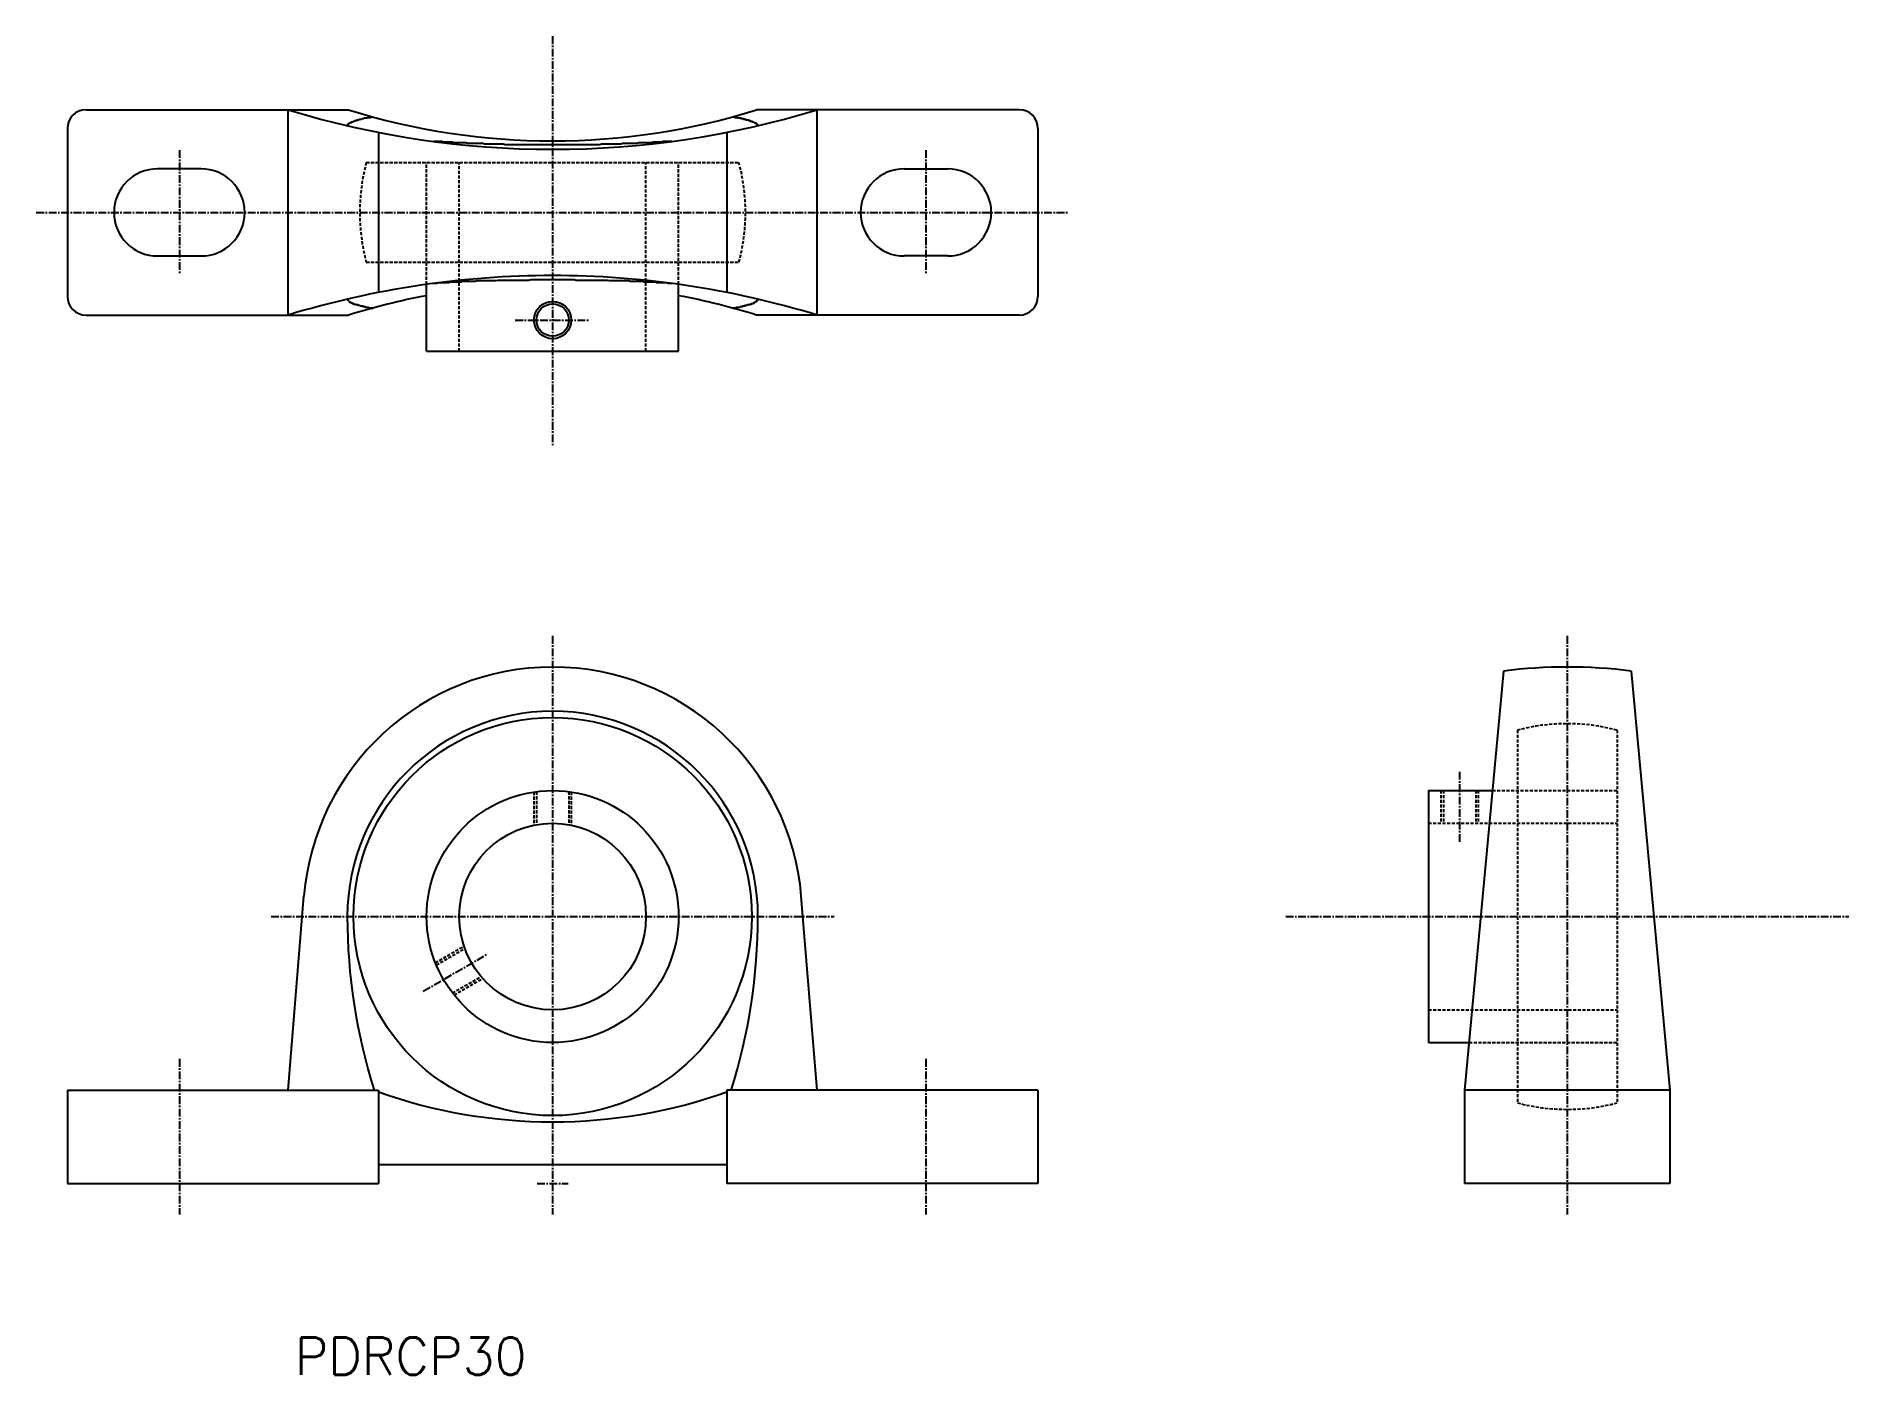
# Model space of a CAD drawing. Extents: x -23780 to -19844, y 30600 to 37631.
# Drawn here: x -23779.9 to -23488.5, y 37416 to 37631.1 of the extents above; entities outside this region: 1.
import ezdxf
from ezdxf.enums import TextEntityAlignment as Align

# ---------------------------------------------------------------- set-up
doc = ezdxf.new("R2010")
doc.units = 0
doc.header["$PDMODE"] = 1
doc.linetypes.add('CENTER', pattern=[2, 1.25, -0.25, 0.25, -0.25])
doc.linetypes.add('DASHED', pattern=[0.75, 0.5, -0.25])
doc.layers.get('0').update_dxf_attribs({"linetype": 'CONTINUOUS'})
doc.layers.add('CENTER', color=1, linetype='CENTER')
doc.styles.add('MISUMI', font='txt.shx')

msp = doc.modelspace()

# ---------------------------------------------------------------- linework, layer by layer
at = {"color": 7, "linetype": 'CONTINUOUS'}
for p, q in [((-23771.87, 37619.32), (-23729.66, 37619.32)), ((-23739.37, 37586.32), (-23739.37, 37619.32)), ((-23621.87, 37619.32), (-23664.08, 37619.32)), ((-23654.37, 37586.32), (-23654.37, 37619.32)), ((-23774.87, 37616.32), (-23774.87, 37589.32)), ((-23724.87, 37615.69), (-23724.87, 37589.94)), ((-23668.87, 37615.69), (-23668.87, 37589.94)), ((-23618.87, 37616.32), (-23618.87, 37589.32)), ((-23753.37, 37609.82), (-23760.37, 37609.82)), ((-23640.37, 37609.82), (-23633.37, 37609.82)), ((-23760.37, 37595.82), (-23753.37, 37595.82)), ((-23633.37, 37595.82), (-23640.37, 37595.82)), ((-23717.12, 37580.52), (-23717.12, 37591.25)), ((-23676.62, 37580.52), (-23676.62, 37591.25)), ((-23771.87, 37586.32), (-23729.66, 37586.32)), ((-23621.87, 37586.32), (-23664.08, 37586.32)), ((-23717.12, 37580.52), (-23676.62, 37580.52)), ((-23544.04, 37529.1), (-23550.29, 37461.74)), ((-23523.54, 37529.1), (-23517.29, 37461.74)), ((-23556.09, 37509.89), (-23556.09, 37469.39)), ((-23556.09, 37509.89), (-23545.82, 37509.89)), ((-23739.37, 37461.74), (-23736.84, 37492.89)), ((-23654.37, 37461.74), (-23656.9, 37492.89)), ((-23556.09, 37469.39), (-23549.58, 37469.39)), ((-23774.87, 37461.74), (-23774.87, 37446.74)), ((-23774.87, 37461.74), (-23724.87, 37461.74)), ((-23724.87, 37461.74), (-23724.87, 37446.74)), ((-23618.87, 37461.74), (-23668.87, 37461.74)), ((-23668.87, 37461.74), (-23668.87, 37446.74)), ((-23618.87, 37461.74), (-23618.87, 37446.74)), ((-23517.29, 37461.74), (-23550.29, 37461.74)), ((-23550.29, 37461.74), (-23550.29, 37446.74)), ((-23517.29, 37461.74), (-23517.29, 37446.74)), ((-23668.87, 37449.74), (-23724.87, 37449.74)), ((-23774.87, 37446.74), (-23724.87, 37446.74)), ((-23618.87, 37446.74), (-23668.87, 37446.74)), ((-23517.29, 37446.74), (-23550.29, 37446.74))]:
    msp.add_line(p, q, dxfattribs=at)
at = {"color": 3, "linetype": 'DASHED'}
for p, q in [((-23726.82, 37610.82), (-23666.92, 37610.82)), ((-23717.12, 37591.25), (-23717.12, 37610.82)), ((-23711.87, 37580.52), (-23711.87, 37610.82)), ((-23681.87, 37580.52), (-23681.87, 37610.82)), ((-23676.62, 37591.25), (-23676.62, 37610.82)), ((-23726.82, 37594.82), (-23666.92, 37594.82)), ((-23541.79, 37519.59), (-23541.79, 37459.69)), ((-23525.79, 37519.59), (-23525.79, 37459.69)), ((-23699.87, 37509.67), (-23699.87, 37504.34)), ((-23699.47, 37509.72), (-23699.47, 37504.41)), ((-23694.27, 37509.72), (-23694.27, 37504.41)), ((-23693.87, 37509.67), (-23693.87, 37504.34)), ((-23554.09, 37509.89), (-23554.09, 37504.64)), ((-23553.69, 37509.89), (-23553.69, 37504.64)), ((-23548.49, 37509.89), (-23548.49, 37504.64)), ((-23548.09, 37509.89), (-23548.09, 37504.64)), ((-23545.82, 37509.89), (-23525.79, 37509.89)), ((-23556.09, 37504.64), (-23525.79, 37504.64)), ((-23715.71, 37482.22), (-23711.1, 37484.89)), ((-23715.56, 37481.85), (-23710.96, 37484.51)), ((-23712.96, 37477.35), (-23708.36, 37480)), ((-23712.71, 37477.03), (-23708.1, 37479.69)), ((-23556.09, 37474.64), (-23525.79, 37474.64)), ((-23549.58, 37469.39), (-23525.79, 37469.39))]:
    msp.add_line(p, q, dxfattribs=at)
at = {"color": 7, "linetype": 'CONTINUOUS'}
for points in [[(-23729.9, 37616.8, 0), (-23729.9, 37616.8, 0), (-23729.9, 37616.8, 0), (-23729.9, 37616.8, 0), (-23729.9, 37616.8, 0), (-23729.9, 37616.8, 0), (-23729.9, 37616.8, 0), (-23729.8, 37616.8, 0), (-23729.8, 37616.9, 0), (-23729.8, 37616.9, 0), (-23729.8, 37616.9, 0), (-23729.8, 37616.9, 0), (-23729.8, 37616.9, 0), (-23729.8, 37616.9, 0), (-23729.8, 37616.9, 0), (-23729.8, 37616.9, 0), (-23729.8, 37616.9, 0), (-23729.8, 37617, 0), (-23729.8, 37617, 0), (-23729.8, 37617, 0), (-23729.7, 37617, 0), (-23729.7, 37617, 0), (-23729.7, 37617, 0), (-23729.7, 37617, 0), (-23729.7, 37617, 0), (-23729.7, 37617.1, 0), (-23729.7, 37617.1, 0), (-23729.7, 37617.1, 0), (-23729.6, 37617.1, 0), (-23729.6, 37617.1, 0), (-23729.6, 37617.1, 0), (-23729.6, 37617.1, 0), (-23729.6, 37617.1, 0), (-23729.6, 37617.1, 0), (-23729.5, 37617.2, 0), (-23729.5, 37617.2, 0), (-23729.5, 37617.2, 0), (-23729.5, 37617.2, 0), (-23729.5, 37617.2, 0), (-23729.4, 37617.2, 0), (-23729.4, 37617.2, 0), (-23729.4, 37617.2, 0), (-23729.4, 37617.3, 0), (-23729.4, 37617.3, 0), (-23729.3, 37617.3, 0), (-23729.3, 37617.3, 0), (-23729.3, 37617.3, 0), (-23729.3, 37617.3, 0), (-23729.2, 37617.3, 0), (-23729.2, 37617.3, 0), (-23729.2, 37617.3, 0), (-23729.2, 37617.4, 0), (-23729.1, 37617.4, 0), (-23729.1, 37617.4, 0), (-23729.1, 37617.4, 0), (-23729.1, 37617.4, 0), (-23729, 37617.4, 0), (-23729, 37617.4, 0), (-23729, 37617.4, 0), (-23729, 37617.4, 0), (-23728.9, 37617.5, 0), (-23728.9, 37617.5, 0), (-23728.9, 37617.5, 0), (-23728.8, 37617.5, 0), (-23728.8, 37617.5, 0), (-23728.8, 37617.5, 0), (-23728.7, 37617.5, 0), (-23728.7, 37617.5, 0), (-23728.7, 37617.5, 0), (-23728.6, 37617.6, 0), (-23728.6, 37617.6, 0), (-23728.6, 37617.6, 0), (-23728.5, 37617.6, 0), (-23728.5, 37617.6, 0), (-23728.5, 37617.6, 0), (-23728.4, 37617.6, 0), (-23728.4, 37617.6, 0), (-23728.3, 37617.6, 0), (-23728.3, 37617.7, 0), (-23728.3, 37617.7, 0), (-23728.2, 37617.7, 0), (-23728.2, 37617.7, 0), (-23728.1, 37617.7, 0), (-23728.1, 37617.7, 0), (-23728.1, 37617.7, 0), (-23728, 37617.7, 0), (-23728, 37617.7, 0), (-23727.9, 37617.8, 0), (-23727.9, 37617.8, 0), (-23727.9, 37617.8, 0), (-23727.8, 37617.8, 0), (-23727.8, 37617.8, 0), (-23727.7, 37617.8, 0), (-23727.7, 37617.8, 0), (-23727.6, 37617.8, 0), (-23727.6, 37617.8, 0), (-23727.5, 37617.9, 0), (-23727.5, 37617.9, 0), (-23727.4, 37617.9, 0), (-23727.4, 37617.9, 0), (-23727.4, 37617.9, 0), (-23727.3, 37617.9, 0), (-23727.3, 37617.9, 0), (-23727.2, 37617.9, 0), (-23727.2, 37617.9, 0), (-23727.1, 37618, 0), (-23727.1, 37618, 0), (-23727, 37618, 0), (-23727, 37618, 0), (-23726.9, 37618, 0), (-23726.8, 37618, 0), (-23726.8, 37618, 0), (-23726.7, 37618, 0), (-23726.7, 37618, 0), (-23726.6, 37618.1, 0), (-23726.6, 37618.1, 0), (-23726.5, 37618.1, 0), (-23726.5, 37618.1, 0), (-23726.4, 37618.1, 0), (-23726.4, 37618.1, 0), (-23726.3, 37618.1, 0), (-23726.2, 37618.1, 0), (-23726.2, 37618.1, 0), (-23726.1, 37618.1, 0), (-23726.1, 37618.2, 0), (-23726, 37618.2, 0), (-23725.9, 37618.2, 0), (-23725.9, 37618.2, 0), (-23725.8, 37618.2, 0)], [(-23667.9, 37618.2, 0), (-23667.9, 37618.2, 0), (-23667.8, 37618.2, 0), (-23667.7, 37618.2, 0), (-23667.7, 37618.2, 0), (-23667.6, 37618.1, 0), (-23667.6, 37618.1, 0), (-23667.5, 37618.1, 0), (-23667.4, 37618.1, 0), (-23667.4, 37618.1, 0), (-23667.3, 37618.1, 0), (-23667.3, 37618.1, 0), (-23667.2, 37618.1, 0), (-23667.2, 37618.1, 0), (-23667.1, 37618.1, 0), (-23667.1, 37618, 0), (-23667, 37618, 0), (-23666.9, 37618, 0), (-23666.9, 37618, 0), (-23666.8, 37618, 0), (-23666.8, 37618, 0), (-23666.7, 37618, 0), (-23666.7, 37618, 0), (-23666.6, 37618, 0), (-23666.6, 37617.9, 0), (-23666.5, 37617.9, 0), (-23666.5, 37617.9, 0), (-23666.4, 37617.9, 0), (-23666.4, 37617.9, 0), (-23666.3, 37617.9, 0), (-23666.3, 37617.9, 0), (-23666.2, 37617.9, 0), (-23666.2, 37617.9, 0), (-23666.2, 37617.8, 0), (-23666.1, 37617.8, 0), (-23666.1, 37617.8, 0), (-23666, 37617.8, 0), (-23666, 37617.8, 0), (-23665.9, 37617.8, 0), (-23665.9, 37617.8, 0), (-23665.8, 37617.8, 0), (-23665.8, 37617.8, 0), (-23665.8, 37617.7, 0), (-23665.7, 37617.7, 0), (-23665.7, 37617.7, 0), (-23665.6, 37617.7, 0), (-23665.6, 37617.7, 0), (-23665.6, 37617.7, 0), (-23665.5, 37617.7, 0), (-23665.5, 37617.7, 0), (-23665.4, 37617.7, 0), (-23665.4, 37617.6, 0), (-23665.4, 37617.6, 0), (-23665.3, 37617.6, 0), (-23665.3, 37617.6, 0), (-23665.2, 37617.6, 0), (-23665.2, 37617.6, 0), (-23665.2, 37617.6, 0), (-23665.1, 37617.6, 0), (-23665.1, 37617.6, 0), (-23665.1, 37617.5, 0), (-23665, 37617.5, 0), (-23665, 37617.5, 0), (-23665, 37617.5, 0), (-23664.9, 37617.5, 0), (-23664.9, 37617.5, 0), (-23664.9, 37617.5, 0), (-23664.8, 37617.5, 0), (-23664.8, 37617.5, 0), (-23664.8, 37617.4, 0), (-23664.8, 37617.4, 0), (-23664.7, 37617.4, 0), (-23664.7, 37617.4, 0), (-23664.7, 37617.4, 0), (-23664.6, 37617.4, 0), (-23664.6, 37617.4, 0), (-23664.6, 37617.4, 0), (-23664.6, 37617.4, 0), (-23664.5, 37617.3, 0), (-23664.5, 37617.3, 0), (-23664.5, 37617.3, 0), (-23664.5, 37617.3, 0), (-23664.4, 37617.3, 0), (-23664.4, 37617.3, 0), (-23664.4, 37617.3, 0), (-23664.4, 37617.3, 0), (-23664.4, 37617.3, 0), (-23664.3, 37617.2, 0), (-23664.3, 37617.2, 0), (-23664.3, 37617.2, 0), (-23664.3, 37617.2, 0), (-23664.3, 37617.2, 0), (-23664.2, 37617.2, 0), (-23664.2, 37617.2, 0), (-23664.2, 37617.2, 0), (-23664.2, 37617.1, 0), (-23664.2, 37617.1, 0), (-23664.1, 37617.1, 0), (-23664.1, 37617.1, 0), (-23664.1, 37617.1, 0), (-23664.1, 37617.1, 0), (-23664.1, 37617.1, 0), (-23664.1, 37617.1, 0), (-23664.1, 37617.1, 0), (-23664, 37617, 0), (-23664, 37617, 0), (-23664, 37617, 0), (-23664, 37617, 0), (-23664, 37617, 0), (-23664, 37617, 0), (-23664, 37617, 0), (-23664, 37617, 0), (-23664, 37616.9, 0), (-23663.9, 37616.9, 0), (-23663.9, 37616.9, 0), (-23663.9, 37616.9, 0), (-23663.9, 37616.9, 0), (-23663.9, 37616.9, 0), (-23663.9, 37616.9, 0), (-23663.9, 37616.9, 0), (-23663.9, 37616.9, 0), (-23663.9, 37616.8, 0), (-23663.9, 37616.8, 0), (-23663.9, 37616.8, 0), (-23663.9, 37616.8, 0), (-23663.9, 37616.8, 0), (-23663.9, 37616.8, 0), (-23663.9, 37616.8, 0), (-23663.9, 37616.8, 0)], [(-23677.7, 37614.2, 0), (-23678, 37614.2, 0), (-23678.3, 37614.2, 0), (-23678.5, 37614.2, 0), (-23678.8, 37614.2, 0), (-23679.1, 37614.2, 0), (-23679.3, 37614.1, 0), (-23679.6, 37614.1, 0), (-23679.9, 37614.1, 0), (-23680.1, 37614.1, 0), (-23680.4, 37614.1, 0), (-23680.7, 37614.1, 0), (-23681, 37614, 0), (-23681.3, 37614, 0), (-23681.5, 37614, 0), (-23681.8, 37614, 0), (-23682.1, 37614, 0), (-23682.4, 37614, 0), (-23682.7, 37614, 0), (-23683, 37614, 0), (-23683.3, 37613.9, 0), (-23683.5, 37613.9, 0), (-23683.8, 37613.9, 0), (-23684.1, 37613.9, 0), (-23684.4, 37613.9, 0), (-23684.7, 37613.9, 0), (-23685, 37613.9, 0), (-23685.3, 37613.9, 0), (-23685.6, 37613.9, 0), (-23685.9, 37613.8, 0), (-23686.2, 37613.8, 0), (-23686.5, 37613.8, 0), (-23686.8, 37613.8, 0), (-23687.1, 37613.8, 0), (-23687.4, 37613.8, 0), (-23687.7, 37613.8, 0), (-23688, 37613.8, 0), (-23688.4, 37613.8, 0), (-23688.7, 37613.8, 0), (-23689, 37613.8, 0), (-23689.3, 37613.7, 0), (-23689.6, 37613.7, 0), (-23689.9, 37613.7, 0), (-23690.2, 37613.7, 0), (-23690.5, 37613.7, 0), (-23690.8, 37613.7, 0), (-23691.2, 37613.7, 0), (-23691.5, 37613.7, 0), (-23691.8, 37613.7, 0), (-23692.1, 37613.7, 0), (-23692.4, 37613.7, 0), (-23692.7, 37613.7, 0), (-23693.1, 37613.7, 0), (-23693.4, 37613.7, 0), (-23693.7, 37613.7, 0), (-23694, 37613.7, 0), (-23694.3, 37613.7, 0), (-23694.6, 37613.7, 0), (-23695, 37613.7, 0), (-23695.3, 37613.7, 0), (-23695.6, 37613.7, 0), (-23695.9, 37613.7, 0), (-23696.2, 37613.7, 0), (-23696.6, 37613.7, 0), (-23696.9, 37613.7, 0), (-23697.2, 37613.7, 0), (-23697.5, 37613.7, 0), (-23697.8, 37613.7, 0), (-23698.1, 37613.7, 0), (-23698.5, 37613.7, 0), (-23698.8, 37613.7, 0), (-23699.1, 37613.7, 0), (-23699.4, 37613.7, 0), (-23699.7, 37613.7, 0), (-23700.1, 37613.7, 0), (-23700.4, 37613.7, 0), (-23700.7, 37613.7, 0), (-23701, 37613.7, 0), (-23701.3, 37613.7, 0), (-23701.6, 37613.7, 0), (-23702, 37613.7, 0), (-23702.3, 37613.7, 0), (-23702.6, 37613.7, 0), (-23702.9, 37613.7, 0), (-23703.2, 37613.7, 0), (-23703.5, 37613.7, 0), (-23703.8, 37613.7, 0), (-23704.1, 37613.7, 0), (-23704.5, 37613.7, 0), (-23704.8, 37613.8, 0), (-23705.1, 37613.8, 0), (-23705.4, 37613.8, 0), (-23705.7, 37613.8, 0), (-23706, 37613.8, 0), (-23706.3, 37613.8, 0), (-23706.6, 37613.8, 0), (-23706.9, 37613.8, 0), (-23707.2, 37613.8, 0), (-23707.5, 37613.8, 0), (-23707.8, 37613.8, 0), (-23708.1, 37613.9, 0), (-23708.4, 37613.9, 0), (-23708.7, 37613.9, 0), (-23709, 37613.9, 0), (-23709.3, 37613.9, 0), (-23709.6, 37613.9, 0), (-23709.9, 37613.9, 0), (-23710.2, 37613.9, 0), (-23710.5, 37613.9, 0), (-23710.8, 37614, 0), (-23711.1, 37614, 0), (-23711.4, 37614, 0), (-23711.6, 37614, 0), (-23711.9, 37614, 0), (-23712.2, 37614, 0), (-23712.5, 37614, 0), (-23712.8, 37614, 0), (-23713, 37614.1, 0), (-23713.3, 37614.1, 0), (-23713.6, 37614.1, 0), (-23713.9, 37614.1, 0), (-23714.1, 37614.1, 0), (-23714.4, 37614.1, 0), (-23714.7, 37614.2, 0), (-23715, 37614.2, 0), (-23715.2, 37614.2, 0), (-23715.5, 37614.2, 0), (-23715.7, 37614.2, 0), (-23716, 37614.2, 0)], [(-23677.7, 37591.4, 0), (-23678, 37591.4, 0), (-23678.3, 37591.4, 0), (-23678.5, 37591.5, 0), (-23678.8, 37591.5, 0), (-23679.1, 37591.5, 0), (-23679.3, 37591.5, 0), (-23679.6, 37591.5, 0), (-23679.9, 37591.5, 0), (-23680.1, 37591.5, 0), (-23680.4, 37591.6, 0), (-23680.7, 37591.6, 0), (-23681, 37591.6, 0), (-23681.3, 37591.6, 0), (-23681.5, 37591.6, 0), (-23681.8, 37591.6, 0), (-23682.1, 37591.6, 0), (-23682.4, 37591.7, 0), (-23682.7, 37591.7, 0), (-23683, 37591.7, 0), (-23683.3, 37591.7, 0), (-23683.5, 37591.7, 0), (-23683.8, 37591.7, 0), (-23684.1, 37591.7, 0), (-23684.4, 37591.7, 0), (-23684.7, 37591.8, 0), (-23685, 37591.8, 0), (-23685.3, 37591.8, 0), (-23685.6, 37591.8, 0), (-23685.9, 37591.8, 0), (-23686.2, 37591.8, 0), (-23686.5, 37591.8, 0), (-23686.8, 37591.8, 0), (-23687.1, 37591.8, 0), (-23687.4, 37591.8, 0), (-23687.7, 37591.8, 0), (-23688, 37591.9, 0), (-23688.4, 37591.9, 0), (-23688.7, 37591.9, 0), (-23689, 37591.9, 0), (-23689.3, 37591.9, 0), (-23689.6, 37591.9, 0), (-23689.9, 37591.9, 0), (-23690.2, 37591.9, 0), (-23690.5, 37591.9, 0), (-23690.8, 37591.9, 0), (-23691.2, 37591.9, 0), (-23691.5, 37591.9, 0), (-23691.8, 37591.9, 0), (-23692.1, 37591.9, 0), (-23692.4, 37591.9, 0), (-23692.7, 37591.9, 0), (-23693.1, 37591.9, 0), (-23693.4, 37592, 0), (-23693.7, 37592, 0), (-23694, 37592, 0), (-23694.3, 37592, 0), (-23694.6, 37592, 0), (-23695, 37592, 0), (-23695.3, 37592, 0), (-23695.6, 37592, 0), (-23695.9, 37592, 0), (-23696.2, 37592, 0), (-23696.6, 37592, 0), (-23696.9, 37592, 0), (-23697.2, 37592, 0), (-23697.5, 37592, 0), (-23697.8, 37592, 0), (-23698.1, 37592, 0), (-23698.5, 37592, 0), (-23698.8, 37592, 0), (-23699.1, 37592, 0), (-23699.4, 37592, 0), (-23699.7, 37592, 0), (-23700.1, 37592, 0), (-23700.4, 37592, 0), (-23700.7, 37591.9, 0), (-23701, 37591.9, 0), (-23701.3, 37591.9, 0), (-23701.6, 37591.9, 0), (-23702, 37591.9, 0), (-23702.3, 37591.9, 0), (-23702.6, 37591.9, 0), (-23702.9, 37591.9, 0), (-23703.2, 37591.9, 0), (-23703.5, 37591.9, 0), (-23703.8, 37591.9, 0), (-23704.1, 37591.9, 0), (-23704.5, 37591.9, 0), (-23704.8, 37591.9, 0), (-23705.1, 37591.9, 0), (-23705.4, 37591.9, 0), (-23705.7, 37591.9, 0), (-23706, 37591.8, 0), (-23706.3, 37591.8, 0), (-23706.6, 37591.8, 0), (-23706.9, 37591.8, 0), (-23707.2, 37591.8, 0), (-23707.5, 37591.8, 0), (-23707.8, 37591.8, 0), (-23708.1, 37591.8, 0), (-23708.4, 37591.8, 0), (-23708.7, 37591.8, 0), (-23709, 37591.8, 0), (-23709.3, 37591.7, 0), (-23709.6, 37591.7, 0), (-23709.9, 37591.7, 0), (-23710.2, 37591.7, 0), (-23710.5, 37591.7, 0), (-23710.8, 37591.7, 0), (-23711.1, 37591.7, 0), (-23711.4, 37591.7, 0), (-23711.6, 37591.6, 0), (-23711.9, 37591.6, 0), (-23712.2, 37591.6, 0), (-23712.5, 37591.6, 0), (-23712.8, 37591.6, 0), (-23713, 37591.6, 0), (-23713.3, 37591.6, 0), (-23713.6, 37591.5, 0), (-23713.9, 37591.5, 0), (-23714.1, 37591.5, 0), (-23714.4, 37591.5, 0), (-23714.7, 37591.5, 0), (-23715, 37591.5, 0), (-23715.2, 37591.5, 0), (-23715.5, 37591.4, 0), (-23715.7, 37591.4, 0), (-23716, 37591.4, 0)], [(-23729.9, 37588.9, 0), (-23729.9, 37588.9, 0), (-23729.9, 37588.8, 0), (-23729.9, 37588.8, 0), (-23729.9, 37588.8, 0), (-23729.9, 37588.8, 0), (-23729.9, 37588.8, 0), (-23729.8, 37588.8, 0), (-23729.8, 37588.8, 0), (-23729.8, 37588.8, 0), (-23729.8, 37588.8, 0), (-23729.8, 37588.7, 0), (-23729.8, 37588.7, 0), (-23729.8, 37588.7, 0), (-23729.8, 37588.7, 0), (-23729.8, 37588.7, 0), (-23729.8, 37588.7, 0), (-23729.8, 37588.7, 0), (-23729.8, 37588.7, 0), (-23729.8, 37588.7, 0), (-23729.7, 37588.6, 0), (-23729.7, 37588.6, 0), (-23729.7, 37588.6, 0), (-23729.7, 37588.6, 0), (-23729.7, 37588.6, 0), (-23729.7, 37588.6, 0), (-23729.7, 37588.6, 0), (-23729.7, 37588.6, 0), (-23729.6, 37588.5, 0), (-23729.6, 37588.5, 0), (-23729.6, 37588.5, 0), (-23729.6, 37588.5, 0), (-23729.6, 37588.5, 0), (-23729.6, 37588.5, 0), (-23729.5, 37588.5, 0), (-23729.5, 37588.5, 0), (-23729.5, 37588.5, 0), (-23729.5, 37588.4, 0), (-23729.5, 37588.4, 0), (-23729.4, 37588.4, 0), (-23729.4, 37588.4, 0), (-23729.4, 37588.4, 0), (-23729.4, 37588.4, 0), (-23729.4, 37588.4, 0), (-23729.3, 37588.4, 0), (-23729.3, 37588.3, 0), (-23729.3, 37588.3, 0), (-23729.3, 37588.3, 0), (-23729.2, 37588.3, 0), (-23729.2, 37588.3, 0), (-23729.2, 37588.3, 0), (-23729.2, 37588.3, 0), (-23729.1, 37588.3, 0), (-23729.1, 37588.3, 0), (-23729.1, 37588.2, 0), (-23729.1, 37588.2, 0), (-23729, 37588.2, 0), (-23729, 37588.2, 0), (-23729, 37588.2, 0), (-23729, 37588.2, 0), (-23728.9, 37588.2, 0), (-23728.9, 37588.2, 0), (-23728.9, 37588.2, 0), (-23728.8, 37588.1, 0), (-23728.8, 37588.1, 0), (-23728.8, 37588.1, 0), (-23728.7, 37588.1, 0), (-23728.7, 37588.1, 0), (-23728.7, 37588.1, 0), (-23728.6, 37588.1, 0), (-23728.6, 37588.1, 0), (-23728.6, 37588.1, 0), (-23728.5, 37588, 0), (-23728.5, 37588, 0), (-23728.5, 37588, 0), (-23728.4, 37588, 0), (-23728.4, 37588, 0), (-23728.3, 37588, 0), (-23728.3, 37588, 0), (-23728.3, 37588, 0), (-23728.2, 37588, 0), (-23728.2, 37587.9, 0), (-23728.1, 37587.9, 0), (-23728.1, 37587.9, 0), (-23728.1, 37587.9, 0), (-23728, 37587.9, 0), (-23728, 37587.9, 0), (-23727.9, 37587.9, 0), (-23727.9, 37587.9, 0), (-23727.9, 37587.9, 0), (-23727.8, 37587.8, 0), (-23727.8, 37587.8, 0), (-23727.7, 37587.8, 0), (-23727.7, 37587.8, 0), (-23727.6, 37587.8, 0), (-23727.6, 37587.8, 0), (-23727.5, 37587.8, 0), (-23727.5, 37587.8, 0), (-23727.4, 37587.8, 0), (-23727.4, 37587.7, 0), (-23727.4, 37587.7, 0), (-23727.3, 37587.7, 0), (-23727.3, 37587.7, 0), (-23727.2, 37587.7, 0), (-23727.2, 37587.7, 0), (-23727.1, 37587.7, 0), (-23727.1, 37587.7, 0), (-23727, 37587.7, 0), (-23727, 37587.6, 0), (-23726.9, 37587.6, 0), (-23726.8, 37587.6, 0), (-23726.8, 37587.6, 0), (-23726.7, 37587.6, 0), (-23726.7, 37587.6, 0), (-23726.6, 37587.6, 0), (-23726.6, 37587.6, 0), (-23726.5, 37587.6, 0), (-23726.5, 37587.6, 0), (-23726.4, 37587.5, 0), (-23726.4, 37587.5, 0), (-23726.3, 37587.5, 0), (-23726.2, 37587.5, 0), (-23726.2, 37587.5, 0), (-23726.1, 37587.5, 0), (-23726.1, 37587.5, 0), (-23726, 37587.5, 0), (-23725.9, 37587.5, 0), (-23725.9, 37587.4, 0), (-23725.8, 37587.4, 0)], [(-23667.9, 37587.4, 0), (-23667.9, 37587.4, 0), (-23667.8, 37587.5, 0), (-23667.7, 37587.5, 0), (-23667.7, 37587.5, 0), (-23667.6, 37587.5, 0), (-23667.6, 37587.5, 0), (-23667.5, 37587.5, 0), (-23667.4, 37587.5, 0), (-23667.4, 37587.5, 0), (-23667.3, 37587.5, 0), (-23667.3, 37587.6, 0), (-23667.2, 37587.6, 0), (-23667.2, 37587.6, 0), (-23667.1, 37587.6, 0), (-23667.1, 37587.6, 0), (-23667, 37587.6, 0), (-23666.9, 37587.6, 0), (-23666.9, 37587.6, 0), (-23666.8, 37587.6, 0), (-23666.8, 37587.6, 0), (-23666.7, 37587.7, 0), (-23666.7, 37587.7, 0), (-23666.6, 37587.7, 0), (-23666.6, 37587.7, 0), (-23666.5, 37587.7, 0), (-23666.5, 37587.7, 0), (-23666.4, 37587.7, 0), (-23666.4, 37587.7, 0), (-23666.3, 37587.7, 0), (-23666.3, 37587.8, 0), (-23666.2, 37587.8, 0), (-23666.2, 37587.8, 0), (-23666.2, 37587.8, 0), (-23666.1, 37587.8, 0), (-23666.1, 37587.8, 0), (-23666, 37587.8, 0), (-23666, 37587.8, 0), (-23665.9, 37587.8, 0), (-23665.9, 37587.9, 0), (-23665.8, 37587.9, 0), (-23665.8, 37587.9, 0), (-23665.8, 37587.9, 0), (-23665.7, 37587.9, 0), (-23665.7, 37587.9, 0), (-23665.6, 37587.9, 0), (-23665.6, 37587.9, 0), (-23665.6, 37587.9, 0), (-23665.5, 37588, 0), (-23665.5, 37588, 0), (-23665.4, 37588, 0), (-23665.4, 37588, 0), (-23665.4, 37588, 0), (-23665.3, 37588, 0), (-23665.3, 37588, 0), (-23665.2, 37588, 0), (-23665.2, 37588, 0), (-23665.2, 37588.1, 0), (-23665.1, 37588.1, 0), (-23665.1, 37588.1, 0), (-23665.1, 37588.1, 0), (-23665, 37588.1, 0), (-23665, 37588.1, 0), (-23665, 37588.1, 0), (-23664.9, 37588.1, 0), (-23664.9, 37588.1, 0), (-23664.9, 37588.2, 0), (-23664.8, 37588.2, 0), (-23664.8, 37588.2, 0), (-23664.8, 37588.2, 0), (-23664.8, 37588.2, 0), (-23664.7, 37588.2, 0), (-23664.7, 37588.2, 0), (-23664.7, 37588.2, 0), (-23664.6, 37588.2, 0), (-23664.6, 37588.3, 0), (-23664.6, 37588.3, 0), (-23664.6, 37588.3, 0), (-23664.5, 37588.3, 0), (-23664.5, 37588.3, 0), (-23664.5, 37588.3, 0), (-23664.5, 37588.3, 0), (-23664.4, 37588.3, 0), (-23664.4, 37588.3, 0), (-23664.4, 37588.4, 0), (-23664.4, 37588.4, 0), (-23664.4, 37588.4, 0), (-23664.3, 37588.4, 0), (-23664.3, 37588.4, 0), (-23664.3, 37588.4, 0), (-23664.3, 37588.4, 0), (-23664.3, 37588.4, 0), (-23664.2, 37588.5, 0), (-23664.2, 37588.5, 0), (-23664.2, 37588.5, 0), (-23664.2, 37588.5, 0), (-23664.2, 37588.5, 0), (-23664.1, 37588.5, 0), (-23664.1, 37588.5, 0), (-23664.1, 37588.5, 0), (-23664.1, 37588.5, 0), (-23664.1, 37588.6, 0), (-23664.1, 37588.6, 0), (-23664.1, 37588.6, 0), (-23664, 37588.6, 0), (-23664, 37588.6, 0), (-23664, 37588.6, 0), (-23664, 37588.6, 0), (-23664, 37588.6, 0), (-23664, 37588.7, 0), (-23664, 37588.7, 0), (-23664, 37588.7, 0), (-23664, 37588.7, 0), (-23663.9, 37588.7, 0), (-23663.9, 37588.7, 0), (-23663.9, 37588.7, 0), (-23663.9, 37588.7, 0), (-23663.9, 37588.7, 0), (-23663.9, 37588.8, 0), (-23663.9, 37588.8, 0), (-23663.9, 37588.8, 0), (-23663.9, 37588.8, 0), (-23663.9, 37588.8, 0), (-23663.9, 37588.8, 0), (-23663.9, 37588.8, 0), (-23663.9, 37588.8, 0), (-23663.9, 37588.8, 0), (-23663.9, 37588.9, 0), (-23663.9, 37588.9, 0)]]:
    msp.add_polyline3d(points, dxfattribs=at)
at = {"color": 3, "linetype": 'CONTINUOUS'}
msp.add_circle((-23696.87, 37585.52), 3, dxfattribs=at)
at = {"color": 7, "linetype": 'CONTINUOUS'}
for centre, radius in [((-23696.87, 37585.52), 2.6), ((-23696.87, 37489.64), 32), ((-23696.87, 37489.64), 20.25), ((-23696.87, 37489.64), 15)]:
    msp.add_circle(centre, radius, dxfattribs=at)
for centre, radius, start, end in [((-23771.87, 37616.32), 3, 90, 180), ((-23696.87, 37758.43), 145.46, 253.0112, 286.9888), ((-23696.87, 37724.32), 110, 252.6586, 287.3414), ((-23621.87, 37616.32), 3, 0, 90), ((-23760.37, 37602.82), 7, 90, 270), ((-23753.37, 37602.82), 7, 270, 90), ((-23640.37, 37602.82), 7, 90, 270), ((-23633.37, 37602.82), 7, 270, 90), ((-23696.87, 37447.21), 145.46, 90, 106.9888), ((-23696.87, 37447.21), 145.46, 73.0112, 90), ((-23771.87, 37589.32), 3, 180, 270), ((-23696.87, 37481.32), 110, 100.6081, 107.3414), ((-23696.87, 37481.32), 110, 72.6586, 79.3919), ((-23621.87, 37589.32), 3, 270, 0), ((-23696.87, 37489.64), 40.1, 4.6469, 175.3531), ((-23533.79, 37446.74), 83, 82.9062, 97.0938), ((-23696.87, 37489.64), 33, 0, 180), ((-23637.37, 37489.64), 92.5, 180, 197.555), ((-23756.37, 37489.64), 92.5, 342.445, 0), ((-23696.87, 37540.64), 84, 250.5288, 289.4712)]:
    msp.add_arc(centre, radius, start, end, dxfattribs=at)
at = {"color": 3, "linetype": 'DASHED'}
for centre, start, end in [((-23696.87, 37602.82), 165.0448, 194.9552), ((-23696.87, 37602.82), 345.0448, 14.9552), ((-23533.79, 37489.64), 75.0448, 104.9552), ((-23533.79, 37489.64), 255.0448, 284.9552)]:
    msp.add_arc(centre, 31, start, end, dxfattribs=at)
at = {"color": 7, "linetype": 'CONTINUOUS'}
msp.add_point((-19844.35, 30599.58), dxfattribs=at)
at = {"layer": 'CENTER', "color": 1, "linetype": 'CENTER'}
for p, q in [((-23696.87, 37631.14), (-23696.87, 37565.16)), ((-23756.87, 37612.82), (-23756.87, 37592.82)), ((-23636.87, 37612.82), (-23636.87, 37592.82)), ((-23779.87, 37602.82), (-23613.87, 37602.82)), ((-23702.87, 37585.52), (-23690.87, 37585.52)), ((-23696.87, 37534.74), (-23696.87, 37441.74)), ((-23533.79, 37534.74), (-23533.79, 37441.74)), ((-23551.09, 37512.89), (-23551.09, 37501.64)), ((-23742.12, 37489.64), (-23651.62, 37489.64)), ((-23579.04, 37489.64), (-23488.54, 37489.64)), ((-23717.66, 37477.64), (-23707.26, 37483.64)), ((-23756.87, 37466.74), (-23756.87, 37441.74)), ((-23636.87, 37466.74), (-23636.87, 37441.74)), ((-23699.37, 37446.74), (-23694.37, 37446.74))]:
    msp.add_line(p, q, dxfattribs=at)

# ---------------------------------------------------------------- texts
at = {"color": 7, "linetype": 'CONTINUOUS', "style": 'MISUMI'}
msp.add_text('PDRCP30', height=6, dxfattribs=at).set_placement((-23719.7, 37415.98), align=Align.CENTER)

doc.saveas('drawing.dxf')
